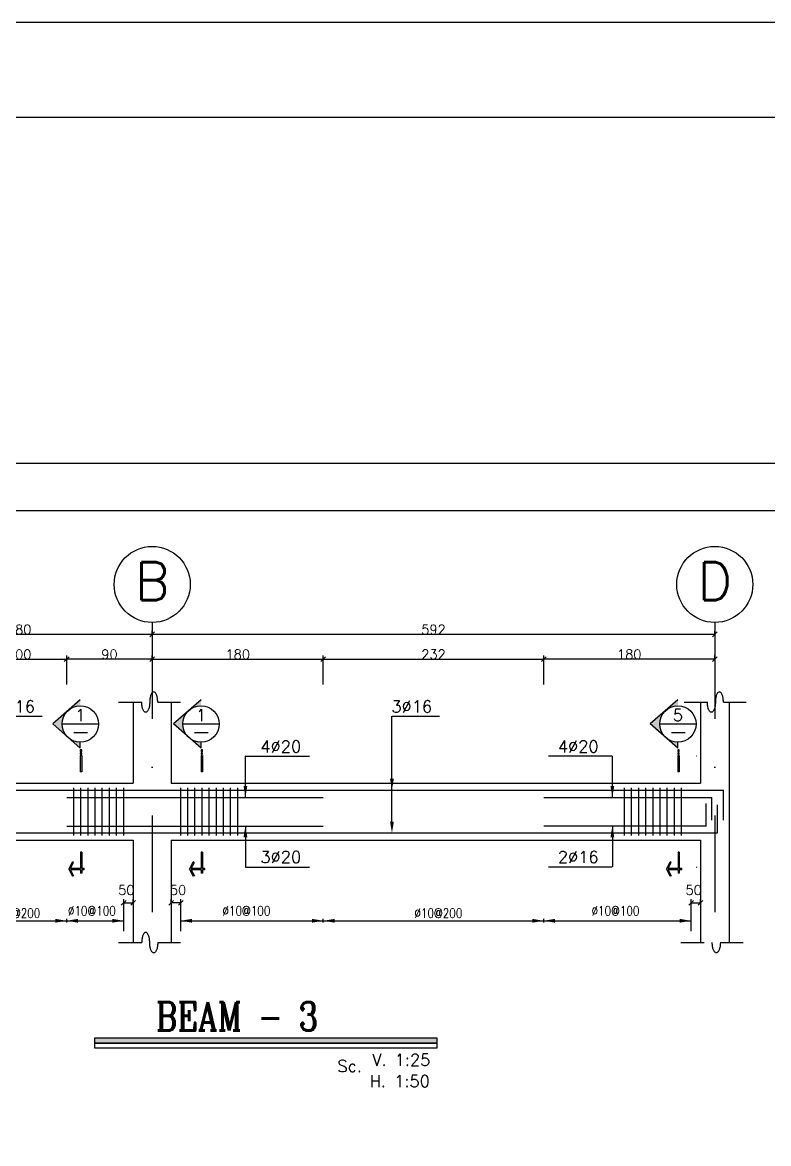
# Model space of a CAD drawing. Header units: millimetres. Extents: x -231 to 30223, y -7037 to 7120.
# Drawn here: x 22386 to 23956, y 4760 to 7120 of the extents above; entities that cross this region are included whole.
import ezdxf
from ezdxf.enums import TextEntityAlignment as Align

# ---------------------------------------------------------------- set-up
doc = ezdxf.new("R2010")
doc.units = ezdxf.units.MM
doc.linetypes.add('DASHDOTX2', pattern=[50.8, 25.4, -12.7, 0, -12.7])
for name, color, linetype in [('2', 2, 'Continuous'), ('3', 3, 'Continuous'), ('44', 150, 'Continuous'), ('5', 7, 'Continuous'), ('ax', 1, 'DASHDOTX2'), ('CADR', 2, 'Continuous'), ('COV', 4, 'Continuous'), ('DIM', 1, 'Continuous'), ('DST', 1, 'Continuous'), ('ESTILA', 7, 'Continuous'), ('HAT', 4, 'Continuous'), ('KH', 3, 'Continuous'), ('STT', 6, 'Continuous'), ('TEX', 4, 'Continuous'), ('TX', 2, 'Continuous'), ('TX1', 3, 'Continuous')]:
    doc.layers.add(name, color=color, linetype=linetype)
doc.styles.add('RC2', font='ROMANC.SHX', dxfattribs={"height": 25})
doc.styles.add('RC5', font='ROMANC.SHX', dxfattribs={"height": 50})
doc.styles.add('ROMANS', font='romans.shx')
doc.dimstyles.new('SC25', dxfattribs={"dimscale": 0.1, "dimtxt": 200, "dimasz": 0.5, "dimexe": 75, "dimexo": 0, "dimgap": 0, "dimtad": 1, "dimdec": 0, "dimlfac": 2.5, "dimdsep": 46, "dimtxsty": 'ROMANS', "dimblk": 'TIC', "dimcen": 0, "dimclrd": 44, "dimclre": 13, "dimclrt": 62, "dimadec": 0, "dimazin": 0, "dimtfac": 0.925926, "dimtdec": 0, "dimtix": 1, "dimtmove": 2, "dimatfit": 3, "dimldrblk": 'TIC', "dimfxl": 1, "dimtolj": 1, "dimarcsym": 0})
doc.dimstyles.new('SC50', dxfattribs={"dimscale": 0.1, "dimtxt": 200, "dimasz": 0.5, "dimexe": 75, "dimexo": 0, "dimgap": 0, "dimtad": 1, "dimdec": 0, "dimlfac": 0.5, "dimdsep": 46, "dimtxsty": 'ROMANS', "dimblk": 'TIC', "dimcen": 0, "dimclrd": 44, "dimclre": 1, "dimclrt": 62, "dimadec": 0, "dimazin": 0, "dimtfac": 0.925926, "dimtdec": 0, "dimtix": 1, "dimtmove": 2, "dimatfit": 3, "dimldrblk": 'TIC', "dimfxl": 1, "dimtolj": 1, "dimarcsym": 0})

# ---------------------------------------------------------------- blocks, each defined once
blk = doc.blocks.new('TIC')
blk.add_line((-100, -100), (100, 100))
blk = doc.blocks.new('*D397')
at = {"layer": 'DIM', "color": 1, "lineweight": -2, "transparency": 16777216}
for p, q in [((23482.9, 5726.1), (23482.9, 5787.4)), ((23842.9, 5779.9), (23842.9, 5787.4))]:
    blk.add_line(p, q, dxfattribs=at)
at = {"layer": 'DIM', "color": 44, "lineweight": -2, "transparency": 16777216}
blk.add_line((23842.8, 5779.9), (23482.9, 5779.9), dxfattribs=at)
at = {"layer": 'DIM', "color": 44, "lineweight": -2, "transparency": 16777216, "xscale": 0.05, "yscale": 0.05, "zscale": 0.05, "rotation": 180}
blk.add_blockref('TIC', (23482.9, 5779.9), dxfattribs=at)
at = {"layer": 'DIM', "color": 44, "lineweight": -2, "transparency": 16777216, "xscale": 0.05, "yscale": 0.05, "zscale": 0.05}
blk.add_blockref('TIC', (23842.9, 5779.9), dxfattribs=at)
at = {"layer": 'DIM', "color": 62, "transparency": 16777216, "insert": (23662.9, 5789.9), "char_height": 20, "attachment_point": 5, "style": 'ROMANS'}
blk.add_mtext('\\A1;180', dxfattribs=at)
blk = doc.blocks.new('*D398')
at = {"layer": 'DIM', "color": 1, "lineweight": -2, "transparency": 16777216}
for p, q in [((22658.9, 5779.9), (22658.9, 5787.4)), ((23018.9, 5726.1), (23018.9, 5787.4))]:
    blk.add_line(p, q, dxfattribs=at)
at = {"layer": 'DIM', "color": 44, "lineweight": -2, "transparency": 16777216}
blk.add_line((22658.9, 5779.9), (23018.8, 5779.9), dxfattribs=at)
at = {"layer": 'DIM', "color": 44, "lineweight": -2, "transparency": 16777216, "xscale": 0.05, "yscale": 0.05, "zscale": 0.05, "rotation": 180}
blk.add_blockref('TIC', (22658.9, 5779.9), dxfattribs=at)
at = {"layer": 'DIM', "color": 44, "lineweight": -2, "transparency": 16777216, "xscale": 0.05, "yscale": 0.05, "zscale": 0.05}
blk.add_blockref('TIC', (23018.9, 5779.9), dxfattribs=at)
at = {"layer": 'DIM', "color": 62, "transparency": 16777216, "insert": (22838.9, 5789.9), "char_height": 20, "attachment_point": 5, "style": 'ROMANS'}
blk.add_mtext('\\A1;180', dxfattribs=at)
blk = doc.blocks.new('*D399')
at = {"layer": 'DIM', "color": 1, "lineweight": -2, "transparency": 16777216}
for p, q in [((22278.9, 5779.9), (22278.9, 5787.4)), ((22478.9, 5726.1), (22478.9, 5787.4))]:
    blk.add_line(p, q, dxfattribs=at)
at = {"layer": 'DIM', "color": 44, "lineweight": -2, "transparency": 16777216}
blk.add_line((22278.9, 5779.9), (22478.8, 5779.9), dxfattribs=at)
at = {"layer": 'DIM', "color": 44, "lineweight": -2, "transparency": 16777216, "xscale": 0.05, "yscale": 0.05, "zscale": 0.05, "rotation": 180}
blk.add_blockref('TIC', (22278.9, 5779.9), dxfattribs=at)
at = {"layer": 'DIM', "color": 44, "lineweight": -2, "transparency": 16777216, "xscale": 0.05, "yscale": 0.05, "zscale": 0.05}
blk.add_blockref('TIC', (22478.9, 5779.9), dxfattribs=at)
at = {"layer": 'DIM', "color": 62, "transparency": 16777216, "insert": (22378.9, 5789.9), "char_height": 20, "attachment_point": 5, "style": 'ROMANS'}
blk.add_mtext('\\A1;100', dxfattribs=at)
blk = doc.blocks.new('*D401')
at = {"layer": 'DIM', "color": 1, "lineweight": -2, "transparency": 16777216}
for p, q in [((22478.9, 5726.1), (22478.9, 5787.4)), ((22658.9, 5779.9), (22658.9, 5787.4))]:
    blk.add_line(p, q, dxfattribs=at)
at = {"layer": 'DIM', "color": 44, "lineweight": -2, "transparency": 16777216}
blk.add_line((22658.8, 5779.9), (22478.9, 5779.9), dxfattribs=at)
at = {"layer": 'DIM', "color": 44, "lineweight": -2, "transparency": 16777216, "xscale": 0.05, "yscale": 0.05, "zscale": 0.05, "rotation": 180}
blk.add_blockref('TIC', (22478.9, 5779.9), dxfattribs=at)
at = {"layer": 'DIM', "color": 44, "lineweight": -2, "transparency": 16777216, "xscale": 0.05, "yscale": 0.05, "zscale": 0.05}
blk.add_blockref('TIC', (22658.9, 5779.9), dxfattribs=at)
at = {"layer": 'DIM', "color": 62, "transparency": 16777216, "insert": (22568.9, 5789.9), "char_height": 20, "attachment_point": 5, "style": 'ROMANS'}
blk.add_mtext('\\A1;90', dxfattribs=at)
blk = doc.blocks.new('*D402')
at = {"layer": 'DIM', "color": 1, "lineweight": -2, "transparency": 16777216}
for p, q in [((23018.9, 5726.1), (23018.9, 5787.4)), ((23482.9, 5726.1), (23482.9, 5787.4))]:
    blk.add_line(p, q, dxfattribs=at)
at = {"layer": 'DIM', "color": 44, "lineweight": -2, "transparency": 16777216}
blk.add_line((23018.9, 5779.9), (23482.8, 5779.9), dxfattribs=at)
at = {"layer": 'DIM', "color": 44, "lineweight": -2, "transparency": 16777216, "xscale": 0.05, "yscale": 0.05, "zscale": 0.05, "rotation": 180}
blk.add_blockref('TIC', (23018.9, 5779.9), dxfattribs=at)
at = {"layer": 'DIM', "color": 44, "lineweight": -2, "transparency": 16777216, "xscale": 0.05, "yscale": 0.05, "zscale": 0.05}
blk.add_blockref('TIC', (23482.9, 5779.9), dxfattribs=at)
at = {"layer": 'DIM', "color": 62, "transparency": 16777216, "insert": (23250.9, 5789.9), "char_height": 20, "attachment_point": 5, "style": 'ROMANS'}
blk.add_mtext('\\A1;232', dxfattribs=at)
blk = doc.blocks.new('EEE')
at = {"layer": '5'}
h = blk.add_hatch(color=256, dxfattribs=at)
h.paths.add_polyline_path([(-25.1, 28.8), (-58.1, 0), (-25.1, -28.8, -0.454846)])
h.paths.add_polyline_path([(-25.1, -28.8), (0, -50.6), (0, -38.2, -0.181206)])
h.paths.add_polyline_path([(0, 38.2), (0, 50.6), (-25.1, 28.8, -0.181206)])
h = blk.add_hatch(color=256, dxfattribs=at)
h.paths.add_polyline_path([(2.9, -57.6), (2.9, -54.7), (0, -54.7), (0, -57.6)])
h.paths.add_polyline_path([(0, -63.5), (2.9, -63.5), (2.9, -60.5), (0, -60.5)])
h.paths.add_polyline_path([(2.9, -66.4), (0, -66.4), (0, -100.6), (2.9, -100.6)])
blk.add_hatch(color=256, dxfattribs=at).paths.add_polyline_path([(0.4, -306.8), (0.4, -314.3), (2.9, -314.3), (2.9, -306.8), (8, -306.8), (8, -304.3), (2.9, -304.3), (2.9, -270), (0.4, -270), (0.4, -304.3), (-20.7, -304.3), (-14.1, -291.7), (-16.3, -290.5), (-24.2, -305.6), (-16.3, -320.7), (-14.1, -319.5), (-20.7, -306.8)])
at = {"layer": '2'}
for p, q in [((0, 50.6), (-58.1, 0)), ((0, -50.6), (-58.1, 0)), ((-38.2, 0), (38.2, 0)), ((0, -50.6), (0, -38.2)), ((2.9, -66.4), (0, -66.4)), ((0, -66.4), (0, -100.6)), ((2.9, -66.4), (2.9, -100.6)), ((2.9, -100.6), (0, -100.6)), ((2.9, -270), (0.4, -270)), ((-24.2, -305.6), (-16.3, -290.5)), ((-24.2, -305.6), (-16.3, -320.7)), ((-14.1, -291.7), (-16.3, -290.5)), ((8, -306.8), (8, -304.3)), ((-14.1, -319.5), (-16.3, -320.7)), ((2.9, -314.3), (0.4, -314.3))]:
    blk.add_line(p, q, dxfattribs=at)
for points in [[(0, -57.6), (2.9, -57.6), (2.9, -54.7), (0, -54.7)], [(0, -63.5), (2.9, -63.5), (2.9, -60.5), (0, -60.5)]]:
    blk.add_lwpolyline(points, close=True, dxfattribs=at)
for points in [[(0.4, -270), (0.4, -304.3)], [(2.9, -270), (2.9, -304.3)], [(0.4, -304.3), (-20.7, -304.3), (-14.1, -291.7)], [(0.4, -306.8), (-20.7, -306.8), (-14.1, -319.5)], [(0.4, -306.8), (0.4, -314.3)], [(8, -304.3), (2.9, -304.3)], [(8, -306.8), (2.9, -306.8)], [(2.9, -306.8), (2.9, -314.3)]]:
    blk.add_lwpolyline(points, dxfattribs=at)
blk.add_circle((0, 0), 38.2, dxfattribs=at)
at = {"layer": '3'}
blk.add_line((-13.7, -17.7), (15, -17.7), dxfattribs=at)
at = {"layer": 'TX1', "style": 'ROMANS'}
blk.add_attdef('B', text='', height=25, dxfattribs=at).set_placement((0, 18.7), align=Align.MIDDLE_CENTER)
blk = doc.blocks.new('*D446')
at = {"layer": 'DIM', "color": 13, "lineweight": -2, "transparency": 16777216}
for p, q in [((22598.9, 5207.2), (22598.9, 5274.1)), ((22618.9, 5266.6), (22618.9, 5274.1))]:
    blk.add_line(p, q, dxfattribs=at)
at = {"layer": 'DIM', "color": 44, "lineweight": -2, "transparency": 16777216}
blk.add_line((22598.9, 5266.6), (22618.8, 5266.6), dxfattribs=at)
at = {"layer": 'DIM', "color": 44, "lineweight": -2, "transparency": 16777216, "xscale": 0.05, "yscale": 0.05, "zscale": 0.05, "rotation": 180}
blk.add_blockref('TIC', (22598.9, 5266.6), dxfattribs=at)
at = {"layer": 'DIM', "color": 44, "lineweight": -2, "transparency": 16777216, "xscale": 0.05, "yscale": 0.05, "zscale": 0.05}
blk.add_blockref('TIC', (22618.9, 5266.6), dxfattribs=at)
at = {"layer": 'DIM', "color": 62, "transparency": 16777216, "insert": (22604.4, 5293.6), "char_height": 20, "attachment_point": 5, "style": 'ROMANS'}
blk.add_mtext('\\A1;50', dxfattribs=at)
blk = doc.blocks.new('*D447')
at = {"layer": 'DIM', "color": 13, "lineweight": -2, "transparency": 16777216}
for p, q in [((22698.9, 5266.6), (22698.9, 5274.1)), ((22718.9, 5207.2), (22718.9, 5274.1))]:
    blk.add_line(p, q, dxfattribs=at)
at = {"layer": 'DIM', "color": 44, "lineweight": -2, "transparency": 16777216}
blk.add_line((22718.8, 5266.6), (22698.9, 5266.6), dxfattribs=at)
at = {"layer": 'DIM', "color": 44, "lineweight": -2, "transparency": 16777216, "xscale": 0.05, "yscale": 0.05, "zscale": 0.05, "rotation": 180}
blk.add_blockref('TIC', (22698.9, 5266.6), dxfattribs=at)
at = {"layer": 'DIM', "color": 44, "lineweight": -2, "transparency": 16777216, "xscale": 0.05, "yscale": 0.05, "zscale": 0.05}
blk.add_blockref('TIC', (22718.9, 5266.6), dxfattribs=at)
at = {"layer": 'DIM', "color": 62, "transparency": 16777216, "insert": (22713.3, 5293.6), "char_height": 20, "attachment_point": 5, "style": 'ROMANS'}
blk.add_mtext('\\A1;50', dxfattribs=at)
blk = doc.blocks.new('*D449')
at = {"layer": 'DIM', "color": 13, "lineweight": -2, "transparency": 16777216}
for p, q in [((23792.9, 5207.2), (23792.9, 5274.1)), ((23812.9, 5266.6), (23812.9, 5274.1))]:
    blk.add_line(p, q, dxfattribs=at)
at = {"layer": 'DIM', "color": 44, "lineweight": -2, "transparency": 16777216}
blk.add_line((23792.9, 5266.6), (23812.8, 5266.6), dxfattribs=at)
at = {"layer": 'DIM', "color": 44, "lineweight": -2, "transparency": 16777216, "xscale": 0.05, "yscale": 0.05, "zscale": 0.05, "rotation": 180}
blk.add_blockref('TIC', (23792.9, 5266.6), dxfattribs=at)
at = {"layer": 'DIM', "color": 44, "lineweight": -2, "transparency": 16777216, "xscale": 0.05, "yscale": 0.05, "zscale": 0.05}
blk.add_blockref('TIC', (23812.9, 5266.6), dxfattribs=at)
at = {"layer": 'DIM', "color": 62, "transparency": 16777216, "insert": (23798.4, 5293.6), "char_height": 20, "attachment_point": 5, "style": 'ROMANS'}
blk.add_mtext('\\A1;50', dxfattribs=at)
blk = doc.blocks.new('*D453')
at = {"layer": 'DIM', "color": 1, "lineweight": -2, "transparency": 16777216}
for p, q in [((22098.9, 5832), (22098.9, 5839.5)), ((22658.9, 5832), (22658.9, 5839.5))]:
    blk.add_line(p, q, dxfattribs=at)
at = {"layer": 'DIM', "color": 44, "lineweight": -2, "transparency": 16777216}
blk.add_line((22098.9, 5832), (22658.8, 5832), dxfattribs=at)
at = {"layer": 'DIM', "color": 44, "lineweight": -2, "transparency": 16777216, "xscale": 0.05, "yscale": 0.05, "zscale": 0.05, "rotation": 180}
blk.add_blockref('TIC', (22098.9, 5832), dxfattribs=at)
at = {"layer": 'DIM', "color": 44, "lineweight": -2, "transparency": 16777216, "xscale": 0.05, "yscale": 0.05, "zscale": 0.05}
blk.add_blockref('TIC', (22658.9, 5832), dxfattribs=at)
at = {"layer": 'DIM', "color": 62, "transparency": 16777216, "insert": (22378.9, 5842), "char_height": 20, "attachment_point": 5, "style": 'ROMANS'}
blk.add_mtext('\\A1;280', dxfattribs=at)
blk = doc.blocks.new('*D456')
at = {"layer": 'DIM', "color": 1, "lineweight": -2, "transparency": 16777216}
for p, q in [((22658.9, 5832), (22658.9, 5839.5)), ((23842.9, 5832), (23842.9, 5839.5))]:
    blk.add_line(p, q, dxfattribs=at)
at = {"layer": 'DIM', "color": 44, "lineweight": -2, "transparency": 16777216}
blk.add_line((22658.9, 5832), (23842.8, 5832), dxfattribs=at)
at = {"layer": 'DIM', "color": 44, "lineweight": -2, "transparency": 16777216, "xscale": 0.05, "yscale": 0.05, "zscale": 0.05, "rotation": 180}
blk.add_blockref('TIC', (22658.9, 5832), dxfattribs=at)
at = {"layer": 'DIM', "color": 44, "lineweight": -2, "transparency": 16777216, "xscale": 0.05, "yscale": 0.05, "zscale": 0.05}
blk.add_blockref('TIC', (23842.9, 5832), dxfattribs=at)
at = {"layer": 'DIM', "color": 62, "transparency": 16777216, "insert": (23250.9, 5842), "char_height": 20, "attachment_point": 5, "style": 'ROMANS'}
blk.add_mtext('\\A1;592', dxfattribs=at)

msp = doc.modelspace()

# ---------------------------------------------------------------- linework, layer by layer
at = {"layer": '2'}
for centre in [(22658.867199, 5937.013808), (23842.867199, 5937.013808)]:
    msp.add_circle(centre, 80, dxfattribs=at)
at = {"layer": '3'}
for points in [[(23258.671351, 4981.976406), (22537.312137, 4981.976406), (22537.312137, 4971.315004), (23258.671351, 4971.315004)], [(23258.671351, 4971.315004), (22537.312137, 4971.315004), (22537.312137, 4961.719748), (23258.671351, 4961.719748)]]:
    msp.add_lwpolyline(points, close=True, dxfattribs=at)
msp.add_trace([(22537.312137, 4981.976406), (22537.312137, 4971.315004), (23258.671351, 4981.976406), (23258.671351, 4971.315004)], dxfattribs=at)
at = {"layer": 'ax', "ltscale": 8}
for p, q in [((22658.867199, 5857.013808), (22658.867199, 5163.065862)), ((23842.867199, 5857.013808), (23842.867199, 5163.065862))]:
    msp.add_line(p, q, dxfattribs=at)
at = {"layer": 'CADR', "color": 15}
msp.add_lwpolyline([(26082.062068, 6192.621269), (26082.062068, 252.621269), (17672.062068, 252.621269), (17672.062068, 6192.621269), (26082.062068, 6192.621269)], dxfattribs=at)
at = {"layer": 'CADR'}
msp.add_lwpolyline([(25982.062068, 6092.621269), (25982.062068, 352.621269), (17872.062068, 352.621269), (17872.062068, 6092.621269)], close=True, dxfattribs=at)
at = {"layer": 'COV'}
for p, q in [((22618.867199, 5689.289235), (22618.867199, 5518.807829)), ((22698.867199, 5689.289235), (22698.867199, 5518.807829)), ((23812.867199, 5689.289235), (23812.867199, 5518.807829)), ((23872.867199, 5689.289235), (23872.867199, 5182.881551)), ((22148.867199, 5518.807829), (22618.867199, 5518.807829)), ((22698.867199, 5518.807829), (23812.867199, 5518.807829)), ((22148.867199, 5398.807829), (22618.867199, 5398.807829)), ((22618.867199, 5398.807829), (22618.867199, 5182.881551)), ((22698.867199, 5398.807829), (23812.867199, 5398.807829)), ((22698.867199, 5398.807829), (22698.867199, 5182.881551)), ((23812.867199, 5398.807829), (23812.867199, 5182.881551))]:
    msp.add_line(p, q, dxfattribs=at)
at = {"layer": 'DST'}
for p, q in [((22587.594199, 5689.289235), (22636.694539, 5689.289235)), ((22670.511349, 5689.289235), (22718.553632, 5689.289235)), ((23778.0378, 5689.289235), (23827.13814, 5689.289235)), ((23860.954949, 5689.289235), (23908.997233, 5689.289235)), ((22327.595758, 5659.943114), (22427.51829, 5659.943114)), ((23163.385275, 5659.943114), (23263.307807, 5659.943114)), ((23163.385275, 5503.807829), (23163.385275, 5659.943114)), ((22855.083538, 5488.807829), (22855.083538, 5575.287908)), ((22855.583538, 5575.787908), (22989.711786, 5575.787908)), ((23163.385275, 5437.807829), (23163.385275, 5581.875471)), ((23626.735398, 5575.787908), (23492.60715, 5575.787908)), ((23627.235398, 5488.807829), (23627.235398, 5575.287908)), ((22855.083538, 5428.807829), (22855.083538, 5342.32775)), ((23627.235398, 5428.807829), (23627.235398, 5342.32775)), ((22855.583538, 5341.82775), (22989.711786, 5341.82775)), ((23626.735398, 5341.82775), (23492.60715, 5341.82775)), ((22168.867199, 5228.948966), (22598.867199, 5228.948966)), ((22168.867199, 5228.948966), (22598.867199, 5228.948966)), ((22478.867199, 5224.948966), (22478.867199, 5232.948966)), ((22478.867199, 5224.948966), (22478.867199, 5232.948966)), ((22478.867199, 5224.948966), (22478.867199, 5232.948966)), ((22478.867199, 5224.948966), (22478.867199, 5232.948966)), ((22598.867199, 5224.948966), (22598.867199, 5232.948966)), ((22718.867199, 5224.948966), (22718.867199, 5232.948966)), ((22718.867199, 5228.948966), (23792.867199, 5228.948966)), ((23018.867199, 5224.948966), (23018.867199, 5232.948966)), ((23482.867199, 5224.948966), (23482.867199, 5232.948966)), ((23792.867199, 5224.948966), (23792.867199, 5232.948966)), ((22587.594199, 5182.881551), (22636.694539, 5182.881551)), ((22670.511349, 5182.881551), (22718.553632, 5182.881551)), ((23771.594199, 5182.881551), (23820.694539, 5182.881551)), ((23854.511348, 5182.881551), (23902.553632, 5182.881551))]:
    msp.add_line(p, q, dxfattribs=at)
for points in [[(22653.602944, 5689.289235, -0.0403680359), (22652.893304, 5680.513927, -0.0533262152), (22651.126766, 5674.079326, -0.0964678183), (22647.857501, 5668.94303, -0.2057382443), (22645.148742, 5667.779175, -0.2057382443), (22642.439983, 5668.94303, -0.0964678183), (22639.170718, 5674.079326, -0.0533262152), (22637.40418, 5680.513927, -0.0403680359), (22636.694539, 5689.289235, -0.0403680359)], [(22670.511349, 5689.289235, 0.0403680359), (22669.801709, 5698.064542, 0.0533262152), (22668.03517, 5704.499144, 0.0964678183), (22664.765906, 5709.63544, 0.2057382443), (22662.057147, 5710.799294, 0.2057382443), (22659.348388, 5709.63544, 0.0964678183), (22656.079123, 5704.499144, 0.0533262152), (22654.312584, 5698.064542, 0.0403680359), (22653.602944, 5689.289235, 0.0403680359)], [(23844.046544, 5689.289235, -0.0403680359), (23843.336904, 5680.513927, -0.0533262152), (23841.570366, 5674.079326, -0.0964678183), (23838.301101, 5668.94303, -0.2057382443), (23835.592342, 5667.779175, -0.2057382443), (23832.883583, 5668.94303, -0.0964678183), (23829.614318, 5674.079326, -0.0533262152), (23827.84778, 5680.513927, -0.0403680359), (23827.13814, 5689.289235, -0.0403680359)], [(23860.954949, 5689.289235, 0.0403680359), (23860.245309, 5698.064542, 0.0533262152), (23858.478771, 5704.499144, 0.0964678183), (23855.209506, 5709.63544, 0.2057382443), (23852.500747, 5710.799294, 0.2057382443), (23849.791988, 5709.63544, 0.0964678183), (23846.522723, 5704.499144, 0.0533262152), (23844.756185, 5698.064542, 0.0403680359), (23844.046544, 5689.289235, 0.0403680359)], [(22653.602944, 5182.881551, 0.0403680359), (22652.893304, 5191.656858, 0.0533262152), (22651.126766, 5198.091459, 0.0964678183), (22647.857501, 5203.227755, 0.2057382443), (22645.148742, 5204.39161, 0.2057382443), (22642.439983, 5203.227755, 0.0964678183), (22639.170718, 5198.091459, 0.0533262152), (22637.40418, 5191.656858, 0.0403680359), (22636.694539, 5182.881551, 0.0403680359)], [(22670.511349, 5182.881551, -0.0403680359), (22669.801709, 5174.106243, -0.0533262152), (22668.03517, 5167.671642, -0.0964678183), (22664.765906, 5162.535346, -0.2057382443), (22662.057147, 5161.371491, -0.2057382443), (22659.348388, 5162.535346, -0.0964678183), (22656.079123, 5167.671642, -0.0533262152), (22654.312584, 5174.106243, -0.0403680359), (22653.602944, 5182.881551, -0.0403680359)], [(23854.511348, 5182.881551, -0.0403680359), (23853.801708, 5174.106243, -0.0533262152), (23852.03517, 5167.671642, -0.0964678183), (23848.765905, 5162.535346, -0.2057382443), (23846.057146, 5161.371491, -0.2057382443), (23843.348387, 5162.535346, -0.0964678183), (23840.079122, 5167.671642, -0.0533262152), (23838.312584, 5174.106243, -0.0403680359), (23837.602944, 5182.881551, -0.0403680359)]]:
    msp.add_lwpolyline(points, format="xyb", dxfattribs=at)
for centre, start, end in [((22855.583538, 5575.287908), 90, 180), ((23804.664018, 5575.287908), 0, 90), ((22855.583538, 5342.32775), 180, 270), ((23804.664018, 5342.32775), 270, 0)]:
    msp.add_arc(centre, 0.5, start, end, dxfattribs=at)
for points in [[(23159.385275, 5527.807829), (23163.385275, 5503.807829), (23167.385275, 5527.807829)], [(22851.083538, 5512.807829), (22855.083538, 5488.807829), (22859.083538, 5512.807829)], [(23631.235398, 5512.807829), (23627.235398, 5488.807829), (23623.235398, 5512.807829)], [(23159.385275, 5437.807829), (23163.385275, 5413.807829), (23167.385275, 5437.807829)], [(22851.083538, 5404.807829), (22855.083538, 5428.807829), (22859.083538, 5404.807829)], [(23631.235398, 5404.807829), (23627.235398, 5428.807829), (23623.235398, 5404.807829)], [(22454.867199, 5232.948966), (22478.867199, 5228.948966), (22454.867199, 5224.948966)], [(22454.867199, 5232.948966), (22478.867199, 5228.948966), (22454.867199, 5224.948966)], [(22502.867199, 5232.948966), (22478.867199, 5228.948966), (22502.867199, 5224.948966)], [(22502.867199, 5232.948966), (22478.867199, 5228.948966), (22502.867199, 5224.948966)], [(22574.867199, 5232.948966), (22598.867199, 5228.948966), (22574.867199, 5224.948966)], [(22742.867199, 5232.948966), (22718.867199, 5228.948966), (22742.867199, 5224.948966)], [(22994.867199, 5232.948966), (23018.867199, 5228.948966), (22994.867199, 5224.948966)], [(23042.867199, 5232.948966), (23018.867199, 5228.948966), (23042.867199, 5224.948966)], [(23458.867199, 5232.948966), (23482.867199, 5228.948966), (23458.867199, 5224.948966)], [(23506.867199, 5232.948966), (23482.867199, 5228.948966), (23506.867199, 5224.948966)], [(23768.867199, 5232.948966), (23792.867199, 5228.948966), (23768.867199, 5224.948966)]]:
    msp.add_solid(points, dxfattribs=at)
at = {"layer": 'ESTILA'}
for points in [[(30222.875793, 7120.264346), (-231.032182, 7120.264346), (-231.032182, -7037.356086), (30222.875793, -7037.356086)], [(30022.875793, 6920.264346), (-31.032182, 6920.264346), (-31.032182, -6837.356086), (30022.875793, -6837.356086)]]:
    msp.add_lwpolyline(points, close=True, dxfattribs=at)
at = {"layer": 'KH'}
for p, q in [((22493.867199, 5408.28101), (22493.867199, 5508.807829)), ((22508.867199, 5408.28101), (22508.867199, 5508.807829)), ((22523.867199, 5408.28101), (22523.867199, 5508.807829)), ((22538.867199, 5408.28101), (22538.867199, 5508.807829)), ((22553.867199, 5408.28101), (22553.867199, 5508.807829)), ((22568.867199, 5408.28101), (22568.867199, 5508.807829)), ((22583.867199, 5408.28101), (22583.867199, 5508.807829)), ((22598.867199, 5408.28101), (22598.867199, 5508.807829)), ((22718.867199, 5408.28101), (22718.867199, 5508.807829)), ((22733.867199, 5408.28101), (22733.867199, 5508.807829)), ((22748.867199, 5408.28101), (22748.867199, 5508.807829)), ((22763.867199, 5408.28101), (22763.867199, 5508.807829)), ((22778.867199, 5408.28101), (22778.867199, 5508.807829)), ((22793.867199, 5408.28101), (22793.867199, 5508.807829)), ((22808.867199, 5408.28101), (22808.867199, 5508.807829)), ((22808.867199, 5408.28101), (22808.867199, 5508.807829)), ((22823.867199, 5408.28101), (22823.867199, 5508.807829)), ((22838.867199, 5408.28101), (22838.867199, 5508.807829)), ((23652.867199, 5408.28101), (23652.867199, 5508.807829)), ((23667.867199, 5408.28101), (23667.867199, 5508.807829)), ((23682.867199, 5408.28101), (23682.867199, 5508.807829)), ((23697.867199, 5408.28101), (23697.867199, 5508.807829)), ((23712.867199, 5408.28101), (23712.867199, 5508.807829)), ((23727.867199, 5408.28101), (23727.867199, 5508.807829)), ((23742.867199, 5408.28101), (23742.867199, 5508.807829)), ((23757.867199, 5408.28101), (23757.867199, 5508.807829)), ((23772.867199, 5408.28101), (23772.867199, 5508.807829))]:
    msp.add_line(p, q, dxfattribs=at)
at = {"layer": 'STT'}
for p, q in [((22070.867199, 5503.807829), (23860.867199, 5503.807829)), ((23860.867199, 5440.998331), (23860.867199, 5503.807829)), ((22478.867199, 5488.807829), (23018.867199, 5488.807829)), ((23482.867199, 5488.807829), (23836.867199, 5488.807829)), ((23836.867199, 5440.998331), (23836.867199, 5488.807829)), ((23824.867199, 5428.28101), (23824.867199, 5476.090508)), ((23848.867199, 5413.807829), (23848.867199, 5473.178233)), ((22082.867199, 5413.807829), (23848.867199, 5413.807829)), ((22478.867199, 5428.28101), (23018.867199, 5428.28101)), ((23824.867199, 5428.28101), (23482.867199, 5428.28101))]:
    msp.add_line(p, q, dxfattribs=at)

# ---------------------------------------------------------------- block references
at = {"layer": 'HAT'}
for p, values in [((22507.553267, 5643.211609), {'B': '1'}), ((22761.637314, 5643.211609), {'B': '1'}), ((23765.191207, 5643.211609), {'B': '5'})]:
    msp.add_blockref('EEE', p, dxfattribs=at).add_auto_attribs(values)

# ---------------------------------------------------------------- texts
at = {"layer": '44', "style": 'RC5', "width": 0.8}
msp.add_text('BEAM - 3', height=60, dxfattribs=at).set_placement((22666.686014, 4997.601004))
at = {"layer": 'TEX', "color": 2, "style": 'RC2'}
for s, p in [('Sc. ', (23048.71518, 4910.59754)), ('V. 1:25', (23122.077304, 4923.59793)), ('H. 1:50', (23116.68096, 4878.720017))]:
    msp.add_text(s, height=25, dxfattribs=at).set_placement(p)
at = {"layer": 'TX', "style": 'ROMANS'}
for s, p in [('B', (22658.867199, 5943.885799)), ('D', (23842.867199, 5943.885799))]:
    msp.add_text(s, height=80, dxfattribs=at).set_placement(p, align=Align.MIDDLE)
at = {"layer": 'TX1', "style": 'ROMANS'}
for s, p in [('3%%C16', (22326.498355, 5667.530604)), ('3%%C16', (23162.287873, 5667.530604)), ('4%%C20', (22886.605012, 5583.375398)), ('4%%C20', (23512.577822, 5583.375398)), ('3%%C20', (22886.605012, 5350.624872)), ('2%%C16', (23512.577822, 5350.61494))]:
    msp.add_text(s, height=25, dxfattribs=at).set_placement(p)
at = {"layer": 'TX1', "style": 'ROMANS', "width": 0.8}
for s, p in [('%%c10@200', (22322.48133, 5235.011571)), ('%%c10@100', (22481.476931, 5239.687594)), ('%%c10@100', (22806.64589, 5239.687594)), ('%%c10@200', (23210.674492, 5235.011571)), ('%%c10@100', (23583.438463, 5239.687594))]:
    msp.add_text(s, height=20, dxfattribs=at).set_placement(p)

# ---------------------------------------------------------------- dimensions: what is measured, and where the dimension line sits
at = {"layer": 'DIM'}
for base, p1, p2, picture, middle in [((22658.867199, 5832.013808), (22098.867199, 5832.013808), (22658.867199, 5832.013808), '*D453', (22378.867199, 5842.013808)), ((23842.867199, 5832.013808), (22658.867199, 5832.013808), (23842.867199, 5832.013808), '*D456', (23250.867199, 5842.013808)), ((22478.867199, 5779.936095), (22278.867199, 5779.936095), (22478.867199, 5726.119791), '*D399', (22378.867199, 5789.936095)), ((23018.867199, 5779.936095), (22658.867199, 5779.936095), (23018.867199, 5726.119791), '*D398', (22838.867199, 5789.936095)), ((23482.867199, 5779.936095), (23018.867199, 5726.119791), (23482.867199, 5726.119791), '*D402', (23250.867199, 5789.936095))]:
    dim = msp.add_linear_dim(base=base, p1=p1, p2=p2, dimstyle='SC50', dxfattribs=at)
    dim.commit()
    dim.dimension.update_dxf_attribs({"geometry": picture, "text_midpoint": middle})
for base, p1, p2, picture, middle in [((22478.867199, 5779.936095), (22658.867199, 5779.936095), (22478.867199, 5726.119791), '*D401', (22568.867199, 5789.936095)), ((23482.867199, 5779.936095), (23842.867199, 5779.936095), (23482.867199, 5726.119791), '*D397', (23662.867199, 5789.936095))]:
    dim = msp.add_linear_dim(base=base, p1=p1, p2=p2, angle=180, dimstyle='SC50', dxfattribs=at)
    dim.commit()
    dim.dimension.update_dxf_attribs({"geometry": picture, "text_midpoint": middle})
for base, p1, p2, picture, middle in [((22618.867199, 5266.553555), (22598.867199, 5207.222259), (22618.867199, 5266.553555), '*D446', (22604.39154, 5293.553555)), ((23812.867199, 5266.553555), (23792.867199, 5207.222259), (23812.867199, 5266.553555), '*D449', (23798.39154, 5293.553555))]:
    dim = msp.add_linear_dim(base=base, p1=p1, p2=p2, angle=180, dimstyle='SC25', dxfattribs=at)
    dim.commit()
    dim.dimension.update_dxf_attribs({"geometry": picture, "text_midpoint": middle, "dimtype": 160})
dim = msp.add_linear_dim(base=(22698.867199, 5266.553555), p1=(22718.867199, 5207.222259), p2=(22698.867199, 5266.553555), dimstyle='SC25', dxfattribs=at)
dim.commit()
dim.dimension.update_dxf_attribs({"geometry": '*D447', "text_midpoint": (22713.342858, 5293.553555), "dimtype": 160})

doc.saveas('drawing.dxf')
